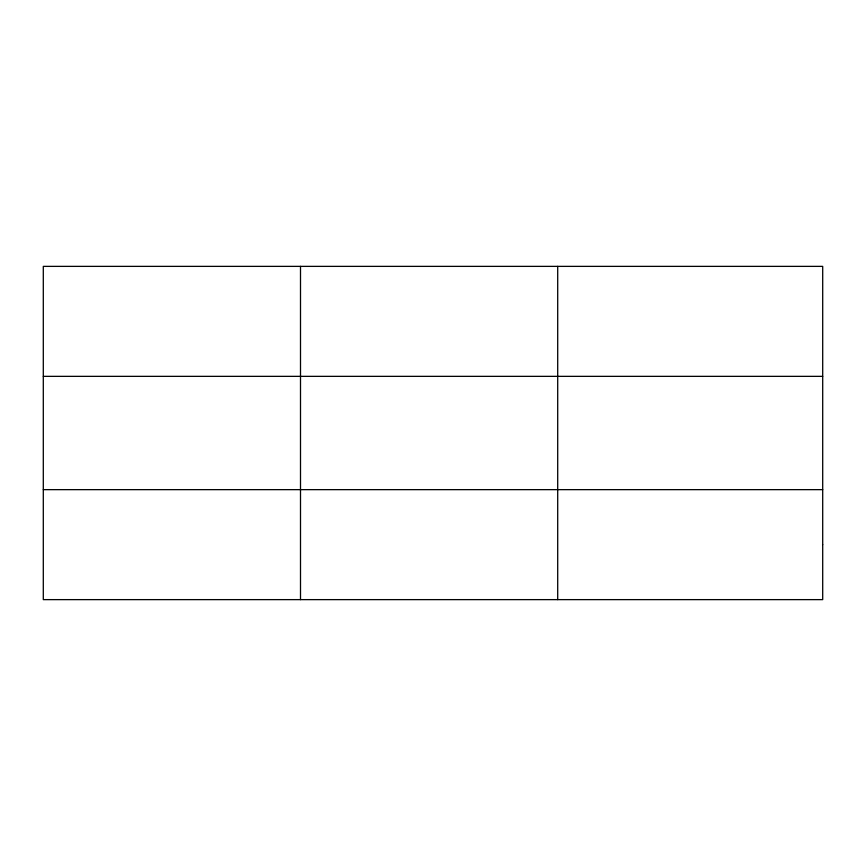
<?xml version="1.0" encoding="UTF-8"?>
<svg xmlns="http://www.w3.org/2000/svg" width="866" height="866" viewBox="0 0 866 866"><rect width="100%" height="100%" fill="white"/><g stroke="black" fill="none" stroke-linecap="round" stroke-linejoin="round"><path stroke-width="1.3" d="M300.502 266.371L300.502 599.629M557.704 266.371L557.704 599.629M43.3 376.353L822.7 376.353M43.3 489.647L822.7 489.647M822.7 544.638L822.7 599.629L43.3 599.629L43.3 266.371L822.7 266.371L822.7 544.638"/></g></svg>
